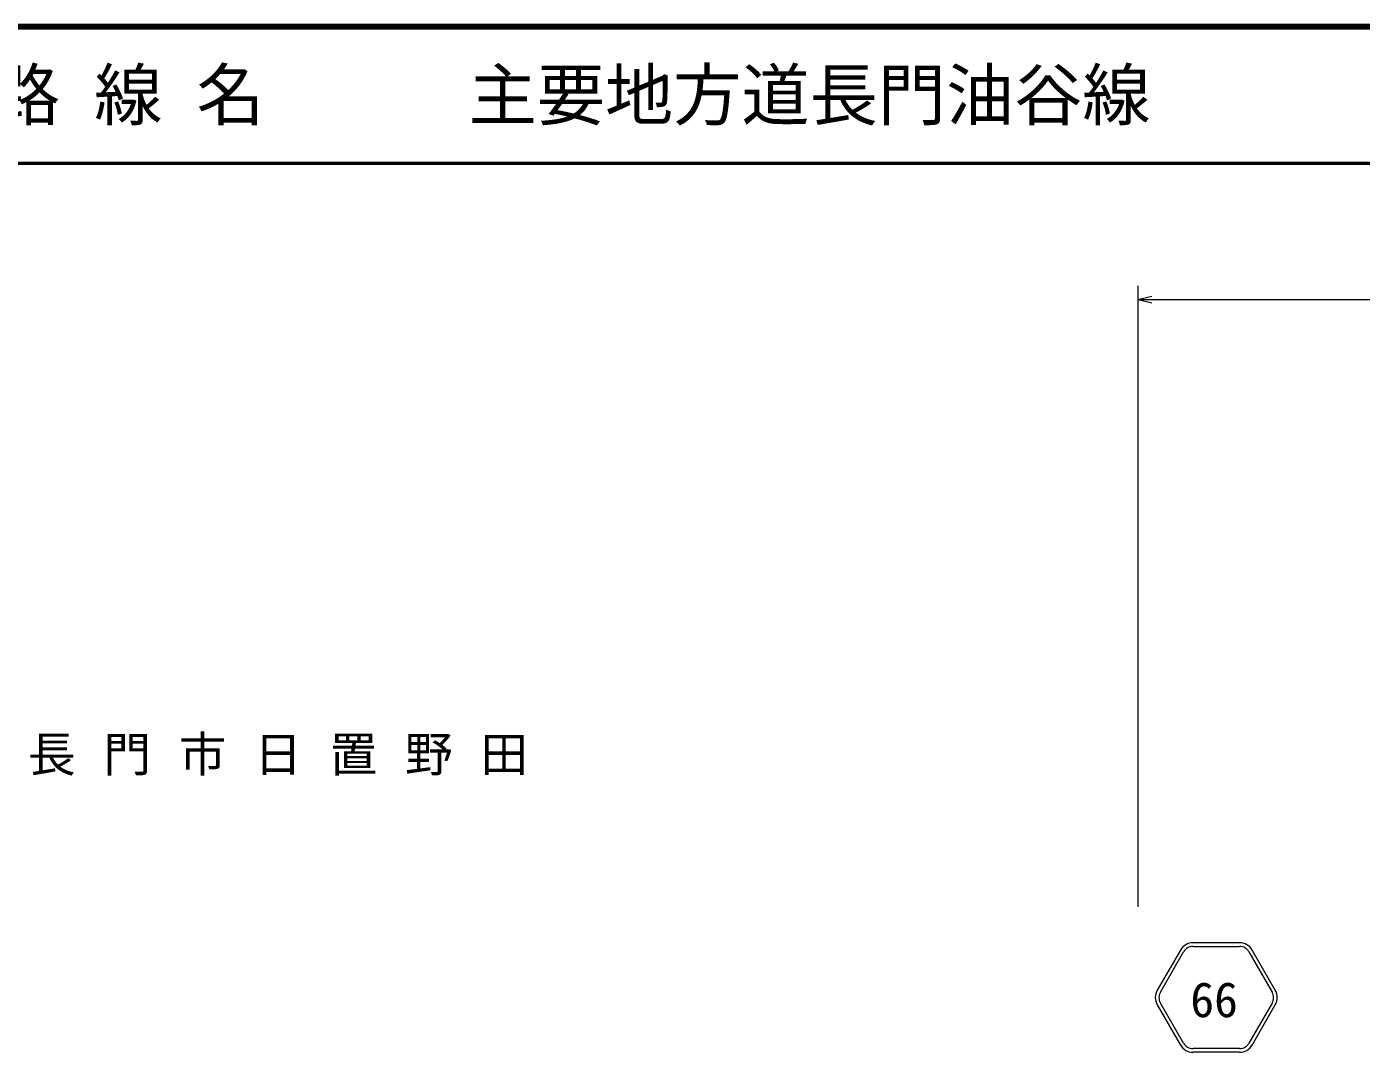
# Model space of a CAD drawing. Units: millimetres, scale not verified. Extents: x 40000 to 680000, y 20000 to 380000.
# Drawn here: x 182924 to 280792, y 304796 to 380000 of the extents above; entities that cross this region are included whole.
import ezdxf
from ezdxf.enums import TextEntityAlignment as Align

# ---------------------------------------------------------------- set-up
doc = ezdxf.new("R2010")
doc.units = ezdxf.units.MM
doc.header["$LTSCALE"] = 1000
doc.layers.add('M-BMK-HTXT', color=7, linetype='Continuous')
for name, color, linetype, lineweight in [('M-STR-HTXT', 7, 'Continuous', 13), ('M-STR-STRC', 7, 'Continuous', 13), ('M-TTL', 2, 'Continuous', 140), ('M-TTL-LINE', 7, 'Continuous', 50), ('M-TTL-TXT', 7, 'Continuous', 13)]:
    doc.layers.add(name, color=color, linetype=linetype, lineweight=lineweight)
doc.styles.add('ＭＳ ゴシック', font='')
doc.styles.get('ＭＳ ゴシック').set_extended_font_data('MS Gothic')

msp = doc.modelspace()

# ---------------------------------------------------------------- linework, layer by layer
at = {"layer": 'M-STR-HTXT'}
for p, q in [((264441, 315468), (264441, 361000)), ((264441, 360000), (265441, 360250)), ((264441, 360000), (396918, 360000)), ((264441, 360000), (265441, 359750))]:
    msp.add_line(p, q, dxfattribs=at)
at = {"layer": 'M-STR-STRC'}
for p, q in [((267529, 312295), (265828, 309349)), ((271859, 312831), (268457, 312831)), ((268457, 312563), (271859, 312563)), ((274487, 309349), (272786, 312295)), ((266060, 309215), (267761, 312161)), ((272554, 312161), (274255, 309215)), ((267761, 305465), (266060, 308411)), ((274255, 308411), (272554, 305465)), ((265828, 308278), (267529, 305331)), ((272786, 305331), (274487, 308278)), ((271859, 305064), (268457, 305064)), ((271859, 304796), (268457, 304796))]:
    msp.add_line(p, q, dxfattribs=at)
for centre, radius, start, end in [((268457, 311759), 1071, 90, 150), ((268457, 311759), 804, 90, 149.99999), ((271859, 311759), 1071, 30, 90), ((271859, 311759), 804, 30, 90), ((266756, 308813), 1071, 150, 210), ((273560, 308813), 1071, 330, 30), ((266756, 308813), 804, 150, 210), ((273560, 308813), 804, 330, 30.00002), ((268457, 305867), 804, 210, 270), ((271859, 305867), 804, 270, 330), ((268457, 305867), 1071, 210, 270), ((271859, 305867), 1071, 270, 330)]:
    msp.add_arc(centre, radius, start, end, dxfattribs=at)
at = {"layer": 'M-TTL'}
msp.add_line((680000, 380000), (40000, 380000), dxfattribs=at)
at = {"layer": 'M-TTL-LINE'}
msp.add_line((40000, 370000), (680000, 370000), dxfattribs=at)

# ---------------------------------------------------------------- texts
at = {"layer": 'M-BMK-HTXT', "insert": (202371, 325082), "char_height": 2566, "attachment_point": 8, "style": 'ＭＳ ゴシック'}
msp.add_mtext('\\T1.58;長門市日置野田', dxfattribs=at)
at = {"layer": 'M-STR-STRC', "style": 'ＭＳ ゴシック'}
msp.add_text('66', height=2566, dxfattribs=at).set_placement((270000, 308656), align=Align.MIDDLE_CENTER)
at = {"layer": 'M-TTL-TXT', "style": 'ＭＳ ゴシック'}
msp.add_text('路 線 名      主要地方道長門油谷線', height=3666, dxfattribs=at).set_placement((180380, 375000), align=Align.MIDDLE_LEFT)

doc.saveas('drawing.dxf')
